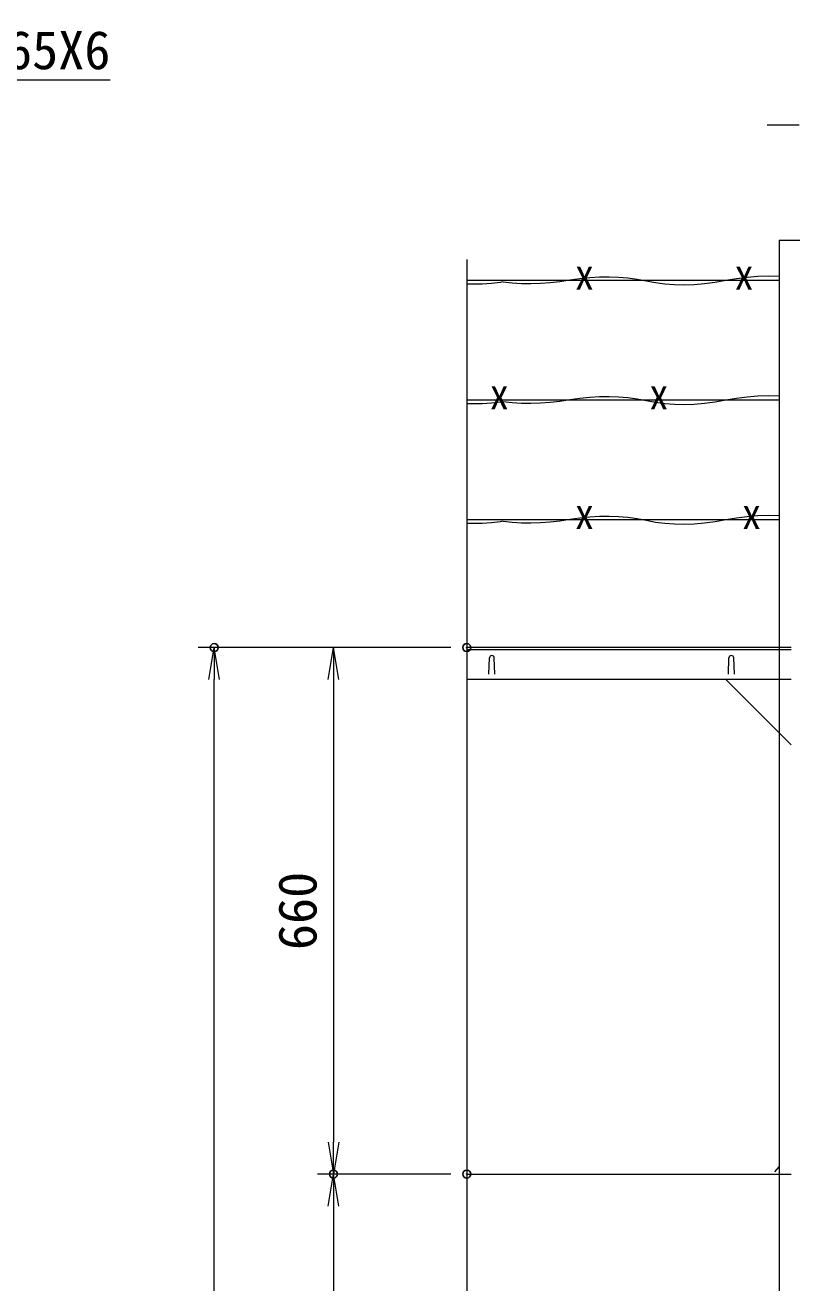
# Model space of a CAD drawing. Units: millimetres, scale not verified. Extents: x -5936 to 5936, y -4198 to 4197.
# Drawn here: x -484 to 476, y 211 to 1787 of the extents above; entities that cross this region are included whole.
import ezdxf
from ezdxf.enums import TextEntityAlignment as Align

# ---------------------------------------------------------------- set-up
doc = ezdxf.new("R2010")
doc.units = ezdxf.units.MM
doc.header["$LTSCALE"] = 20
doc.header["$PDMODE"] = 32
doc.header["$PDSIZE"] = 10
for name, color, linetype, lineweight in [('0-1_D-STR1', 1, 'Continuous', 9), ('0-4_D-STR3', 3, 'Continuous', 9), ('0-6_D-STR-DIM', 7, 'Continuous', 9), ('0-B_D-STR-TXT', 7, 'Continuous', 9), ('0-C_0', 7, 'Continuous', 9)]:
    doc.layers.add(name, color=color, linetype=linetype, lineweight=lineweight)
doc.layers.add('0-D_Defpoints', color=7, linetype='Continuous')
doc.styles.add('ＭＳ ゴシック', font='')
doc.styles.get('ＭＳ ゴシック').set_extended_font_data('MS Gothic')

# ---------------------------------------------------------------- blocks, each defined once
blk = doc.blocks.new('_OPEN')
at = {"layer": '0-C_0'}
blk.add_line((-20, 3.333), (0, 0), dxfattribs=at)
blk.add_lwpolyline([(-20, -3.333), (0, 0), (-20, 0)], dxfattribs=at)

msp = doc.modelspace()

# ---------------------------------------------------------------- linework, layer by layer
at = {"layer": '0-1_D-STR1'}
for p, q in [((460.53, 1517.41), (460.53, -1292.59)), ((525.53, 1517.41), (460.53, 1517.41)), ((525.53, 1517.41), (475.53, 1517.41)), ((69.04, 1493.77), (69.04, 63.56)), ((475.53, 1007.41), (69.04, 1007.41)), ((475.53, 1004.41), (69.04, 1004.41)), ((475.53, 1007.41), (76.71, 1007.41)), ((475.53, 1004.41), (76.71, 1004.41)), ((96.78, 973.91), (97.53, 994.41)), ((104.28, 973.91), (103.53, 994.41)), ((396.78, 973.91), (397.53, 994.41)), ((404.28, 973.91), (403.53, 994.41)), ((475.53, 967.41), (69.04, 967.41)), ((475.53, 967.41), (76.71, 967.41))]:
    msp.add_line(p, q, dxfattribs=at)
for centre in [(100.53, 994.41), (400.53, 994.41)]:
    msp.add_arc(centre, 3, 0, 180, dxfattribs=at)
at = {"layer": '0-4_D-STR3'}
for p, q in [((460.53, 1467.41), (69.04, 1467.41)), ((460.53, 1317.41), (69.04, 1317.41)), ((460.53, 1167.41), (69.04, 1167.41)), ((69.04, 347.41), (475.53, 347.41)), ((455, 350.41), (460.53, 356.67))]:
    msp.add_line(p, q, dxfattribs=at)
for points in [[(460.53, 1472.55), (459.97, 1472.59), (446.93, 1472.83), (433.77, 1472.42), (420.48, 1471.36), (407.06, 1469.64), (393.52, 1467.27), (380.07, 1464.9), (366.9, 1463.17), (354.01, 1462.1), (341.42, 1461.68), (329.11, 1461.9), (317.09, 1462.77), (305.36, 1464.3), (293.91, 1466.47), (282.53, 1468.67), (270.99, 1470.29), (259.28, 1471.32), (247.41, 1471.76), (235.38, 1471.62), (223.18, 1470.89), (210.83, 1469.57), (198.31, 1467.67), (185.8, 1465.74), (173.48, 1464.35), (161.35, 1463.49), (149.4, 1463.17), (137.64, 1463.39), (126.07, 1464.15), (114.69, 1465.44), (113.03, 1465.71)], [(69.04, 1463.38), (76.66, 1463.17), (88.42, 1463.39), (99.99, 1464.15), (111.37, 1465.44), (113.03, 1465.71)], [(69.04, 1313.38), (76.66, 1313.17), (88.42, 1313.39), (99.99, 1314.15), (111.37, 1315.44), (113.03, 1315.71)], [(460.53, 1322.55), (459.97, 1322.59), (446.93, 1322.83), (433.77, 1322.42), (420.48, 1321.36), (407.06, 1319.64), (393.52, 1317.27), (380.07, 1314.9), (366.9, 1313.17), (354.01, 1312.1), (341.42, 1311.68), (329.11, 1311.9), (317.09, 1312.77), (305.36, 1314.3), (293.91, 1316.47), (282.53, 1318.67), (270.99, 1320.29), (259.28, 1321.32), (247.41, 1321.76), (235.38, 1321.62), (223.18, 1320.89), (210.83, 1319.57), (198.31, 1317.67), (185.8, 1315.74), (173.48, 1314.35), (161.35, 1313.49), (149.4, 1313.17), (137.64, 1313.39), (126.07, 1314.15), (114.69, 1315.44), (113.03, 1315.71)], [(460.53, 1172.55), (459.97, 1172.59), (446.93, 1172.83), (433.77, 1172.42), (420.48, 1171.36), (407.06, 1169.64), (393.52, 1167.27), (380.07, 1164.9), (366.9, 1163.17), (354.01, 1162.1), (341.42, 1161.68), (329.11, 1161.9), (317.09, 1162.77), (305.36, 1164.3), (293.91, 1166.47), (282.53, 1168.67), (270.99, 1170.29), (259.28, 1171.32), (247.41, 1171.76), (235.38, 1171.62), (223.18, 1170.89), (210.83, 1169.57), (198.31, 1167.67), (185.8, 1165.74), (173.48, 1164.35), (161.35, 1163.49), (149.4, 1163.17), (137.64, 1163.39), (126.07, 1164.15), (114.69, 1165.44), (113.03, 1165.71)], [(69.04, 1163.38), (76.66, 1163.17), (88.42, 1163.39), (99.99, 1164.15), (111.37, 1165.44), (113.03, 1165.71)]]:
    msp.add_lwpolyline(points, dxfattribs=at)
at = {"layer": '0-6_D-STR-DIM'}
for p, q in [((485.53, 1662.01), (445.53, 1662.01)), ((393.57, 967.41), (475.53, 885.46))]:
    msp.add_line(p, q, dxfattribs=at)
at = {"layer": '0-B_D-STR-TXT'}
msp.add_lwpolyline([(-877.86, 1448.87), (-879.08, 1398.19), (-869.67, 1447.3), (-817.6, 1719.06), (-810.4, 1719.06), (-377.96, 1719.06)], dxfattribs=at)
at = {"layer": '0-C_0'}
for p, q in [((49.04, 1007.41), (-267.43, 1007.41)), ((49.04, 1007.41), (-118, 1007.41)), ((-247.43, -922.59), (-247.43, 967.41)), ((-98, 967.41), (-98, 387.41)), ((49.04, 347.41), (-118, 347.41)), ((49.04, 347.41), (-118, 347.41)), ((-98, 307.41), (-98, -262.59))]:
    msp.add_line(p, q, dxfattribs=at)
at = {"layer": '0-D_Defpoints'}
for p in [(-247.43, 1007.41), (69.04, 1007.41), (-98, 347.41), (69.04, 347.41)]:
    msp.add_point(p, dxfattribs=at)

# ---------------------------------------------------------------- block references
at = {"layer": '0-C_0', "xscale": 2, "yscale": 2}
for p, rotation in [((-247.43, 1007.41), 90), ((-98, 1007.41), 90), ((-98, 347.41), 270), ((-98, 347.41), 90)]:
    msp.add_blockref('_OPEN', p, dxfattribs=dict(at, rotation=rotation))

# ---------------------------------------------------------------- texts
at = {"layer": '0-4_D-STR3', "style": 'ＭＳ ゴシック', "width": 1.2}
for p in [(204.63, 1447.14), (404.63, 1447.14), (97.92, 1297.14), (297.92, 1297.14), (204.63, 1147.14), (414.04, 1147.14)]:
    msp.add_text('X', height=28.89, dxfattribs=at).set_placement(p, align=Align.BOTTOM_LEFT)
at = {"layer": '0-B_D-STR-TXT', "style": 'ＭＳ ゴシック'}
msp.add_text('門柱 L65X65X6', height=48.09, dxfattribs=at).set_placement((-803.09, 1717.81), align=Align.BOTTOM_LEFT)
at = {"layer": '0-C_0', "style": 'ＭＳ ゴシック'}
msp.add_text('660', height=48.09, rotation=90, dxfattribs=at).set_placement((-104.75, 628.16), align=Align.BOTTOM_LEFT)

doc.saveas('drawing.dxf')
